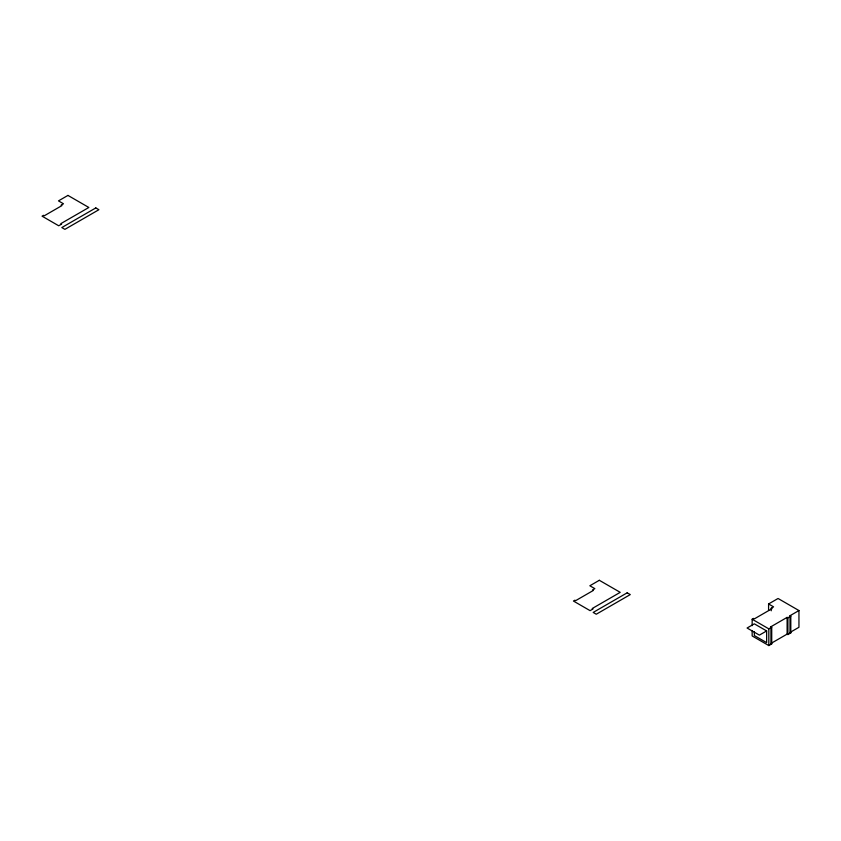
<?xml version="1.0" encoding="UTF-8"?>
<svg xmlns="http://www.w3.org/2000/svg" width="841" height="841" viewBox="0 0 841 841"><rect width="100%" height="100%" fill="white"/><g stroke="black" fill="none" stroke-linecap="round" stroke-linejoin="round"><path stroke-width="1.26" d="M768.579 610.398L768.579 603.954L778.062 598.487L798.95 610.545L798.95 627.281L790.014 632.443L790.014 615.707L798.95 610.545M752.159 625.662L752.159 619.228L753.61 618.387L754.388 618.85L772.027 608.663L771.239 608.211L771.239 610.787M771.239 608.211L773.594 606.855L768.579 603.954M770.934 626.724L787.113 617.378L787.901 617.83L790.803 616.159L790.803 632.895L787.901 634.566L787.113 634.114L770.934 643.46L770.934 626.724L771.723 627.176L771.723 643.912L768.821 645.583L752.159 635.964L752.159 630.813M752.159 619.228L768.821 628.847L771.723 627.176M766.645 630.939L759.402 635.123L747.081 628.017L754.324 623.833L766.645 630.939L766.645 642.65L754.324 635.544L754.324 631.644M790.014 615.707L790.803 616.159M790.014 632.443L790.803 632.895M770.934 643.46L771.723 643.912M787.901 617.83L787.901 634.566M787.113 617.378L787.113 634.114M768.821 628.847L768.821 645.583M67.953 195.417L58.481 200.883L63.485 203.785L61.13 205.141L61.919 205.593L44.289 215.78L43.501 215.317L42.05 216.158L58.712 225.777L61.614 224.105L60.825 223.653L88.841 207.475L67.953 195.417M95.811 207.927L61.803 227.564L64.904 229.351L98.902 209.714L95.811 207.927M599.328 580.29L589.846 585.767L594.86 588.658L592.506 590.014L593.294 590.466L575.654 600.653L574.866 600.201L573.425 601.031L590.088 610.65L592.989 608.979L592.201 608.527L620.216 592.348L599.328 580.29M627.186 592.81L593.178 612.437L596.269 614.224L630.277 594.587L627.186 592.81"/></g></svg>
